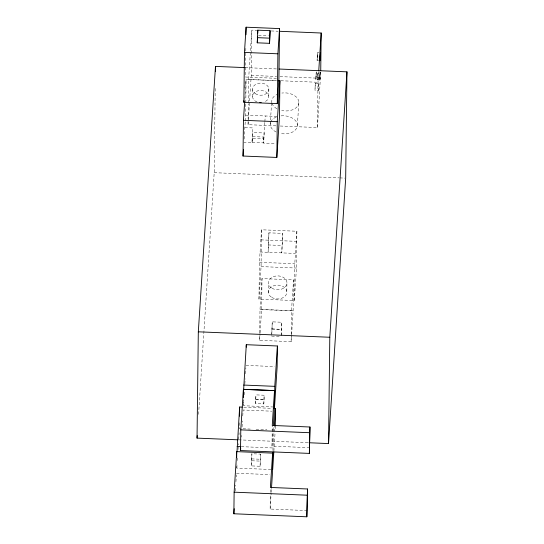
<?xml version="1.0" encoding="UTF-8"?>
<svg xmlns="http://www.w3.org/2000/svg" width="544" height="544" viewBox="0 0 544 544"><rect width="100%" height="100%" fill="white"/><g stroke="black" fill="none" stroke-linecap="round" stroke-linejoin="round"><path stroke-width="0.41" stroke-dasharray="2.72 2.04" d="M198.574 414.372L214.2 172.693L215.234 86.639M271.021 469.506L236.824 468.092L236.871 463.937M239.448 422.797L239.374 428.618L250.22 429.066M245.834 48.314L245.494 77.03L276.42 78.316M245.283 120.958L245.8 103.516M245.813 102.687L246.092 79.417L276.522 80.675M243.44 404.92L243.501 399.956M275.985 125.848L248.057 124.685L248.309 103.727M248.316 102.891L248.601 79.417L251.79 30.138L256.863 30.348M248.057 124.685L251.24 75.412L251.79 30.138M252.518 96.886L252.606 89.522M252.164 142.406L252.212 138.312L263.765 138.788L263.718 142.882L252.164 142.406L252.593 132.498L264.139 132.974L263.718 142.882M251.478 465.909L251.899 453.744L260.481 454.097L260.399 461.122L260.066 466.269L251.478 465.909L251.899 453.744M255.598 403.594L255.932 394.883L264.139 395.223L264.085 399.677L263.806 403.934L255.598 403.594L255.932 394.883M258.971 299.084L259.42 262.276L261.521 229.779L296.881 231.248L296.439 268.049L294.331 300.546L258.971 299.084L261.072 266.587L261.521 229.779M259.719 332.846L260.005 309.516L262.004 278.576L293.515 279.881L293.141 310.706L291.142 341.646L259.631 340.34L259.712 333.676M260.12 332.812L261.63 309.4L262.004 278.576M260.066 466.269L260.481 454.097M263.806 403.934L264.139 395.223M268.763 96.172L268.852 88.815M268.96 232.825L268.09 252.314L268.96 232.825L282.662 233.396L281.792 252.878L282.662 233.396M268.376 292.828L268.491 283.594M271.694 335.328L272.231 321.851L281.812 322.252L281.309 335.716M271.844 333.73L272.231 321.851M307.244 510.585L270.137 509.048L270.327 493.258M270.341 492.429L270.395 487.444M309.726 447.698L272.007 446.134L272.258 425.449M272.918 450.466L273.924 432.854M275.291 425.945L275.244 430.1L271.075 429.93M281.268 335.723L281.812 322.252M286.81 291.278L286.919 282.044M291.142 341.646L291.224 334.982M291.23 334.152L291.509 310.821L293.515 279.881M294.331 300.546L294.78 263.738L296.881 231.248M317.22 79.363L317.519 73.243L319.6 73.331L319.573 75.154L319.294 79.444L317.22 79.363L317.519 73.243M280.221 126.018L317.458 127.561L318.002 82.287L318.709 71.434M319.294 79.444L319.6 73.331M317.458 127.561L320.715 72.42M317.254 56.542C317.2 59.221 317.356 53.754 317.308 56.433M316.078 76.133L316.016 77.017L316.105 74.739L315.901 79.846L319.906 80.016L320.219 72.121L316.214 71.958L316.044 75.63M244.786 87.965L245.222 81.233M244.793 99.436L246.092 79.417M244.12 139.026L245.228 121.781M235.341 490.967L235.729 485.058M235.946 481.678L236.382 474.919M236.824 468.092L237.096 463.889M237.313 460.53L237.476 458.007M238.02 449.609L238.401 443.734M238.666 439.532L239.102 432.813M241.407 437.036L241.516 435.35M242.066 426.897L242.447 420.988M242.774 415.915L243.154 410.006L271.742 411.189M243.814 399.86L243.433 405.749L272.857 406.966M244.14 394.815L244.412 390.612M244.848 383.887L245.174 378.842M245.5 373.796L245.881 367.914M264.819 122.448L263.486 143.106L276.046 143.623M264.874 121.632L265.241 115.96M270.225 124.25L270.443 120.856M270.497 120.006L271.708 101.347M259.631 340.34L260.066 333.649M272.007 446.134L272.972 431.202M273.027 430.372L273.299 426.224M273.979 432.018L274.36 426.136M270.137 509.048L271.164 493.136M271.218 492.3L271.436 488.954M273.884 451.098L275.08 432.623M297.378 125.372L298.86 102.476A13.593 9.024 3.7 0 0 281.874 93.044M318.607 60.67L317.098 60.608L317.458 52.666L318.961 52.727M315.289 83.239L314.983 90.304L318.58 90.454L318.784 87.611L318.866 83.32L315.268 83.171L314.983 90.304M315.901 79.846L316.241 72.032M320.219 72.121L319.906 80.016M318.866 83.32L318.58 90.454M317.458 52.666L317.098 60.608M271.252 30.947L278.025 31.226M258.536 35.38L268.389 35.788M245.167 67.619L276.556 68.925M317.499 75.065L319.573 75.154M317.24 77.54L319.321 77.629M251.24 75.412L276.638 76.466M280.017 76.602L320.647 78.288M248.601 79.417L276.529 80.573M280.765 80.743L318.002 82.287M245.664 115.151L276.964 116.45M244.854 127.588L252.885 127.922L251.933 142.623L243.902 142.29M252.538 136.592L264.092 137.074M214.2 172.693L338.898 177.861M339.748 177.895L344.835 178.106M260.868 239.87L296.228 241.332M268.178 244.936L281.88 245.507M260.08 251.981L295.446 253.443M259.42 262.276L294.78 263.738M261.072 266.587L296.439 268.049M261.63 309.4L293.141 310.706M260.005 309.516L291.509 310.821M272.15 328.964L281.724 329.358M271.769 329.004L281.343 329.406M271.687 336.117L280.466 336.484M246.044 365.391L274.625 366.574M255.653 399.146L263.86 399.486M255.877 399.337L264.085 399.677M243.807 407.191L272.163 408.36M256.061 429.304L266.9 429.753M238.605 439.838L309.012 442.755M241.25 446.658L272.952 447.97M251.566 458.884L260.154 459.238M251.811 460.768L260.399 461.122M236.49 473.232L269.858 474.613M281.085 115.858A13.593 9.024 3.7 0 1 297.371 125.61A13.593 9.024 3.7 0 1 280.18 133.389M276.175 132.008A13.593 9.024 3.7 0 1 270.45 122.686M270.715 121.931A13.593 9.024 3.7 0 1 277.107 116.708M298.86 102.476A13.593 9.024 3.7 0 1 281.663 110.486M276.93 108.732A13.593 9.024 3.7 0 1 272.143 103.707M271.891 102.925A13.593 9.024 3.7 0 1 277.834 94.092M257.04 101.966A8.14 6.086 0.7 0 1 254.075 92.895A8.14 6.086 0.7 0 1 266.519 92.351A8.14 6.086 0.7 0 1 265.159 101.612M271.966 288.238A9.282 6.936 0.7 0 0 286.892 283.852A9.282 6.936 0.7 0 0 274.258 276.359A9.282 6.936 0.7 0 0 271.966 288.238M271.857 297.473A9.282 6.936 0.7 0 0 286.783 293.087A9.282 6.936 0.7 0 0 274.149 285.593A9.282 6.936 0.7 0 0 271.857 297.473M255.36 93.711A8.14 6.086 0.7 0 0 268.709 90.399A8.14 6.086 0.7 0 0 258.114 83.388A8.14 6.086 0.7 0 0 255.36 93.711"/><path stroke-width="0.82" d="M237.755 439.804L197.037 438.117L198.315 331.813L215.478 66.395L244.317 67.585M215.417 71.454L215.478 66.395M272.619 453.118L270.395 487.444L307.503 488.981L306.843 516.8L233.866 513.774L234.131 492.177L236.749 451.629L272.619 453.118L272.36 474.715L271.49 488.111M236.681 457.443L236.749 451.629M237.021 451.472L239.639 407.014L242.141 407.116M239.523 416.153L239.639 407.014M278.215 80.743L279.908 80.818L279.473 116.552L276.835 157.434L243.018 156.033L243.447 120.292L244.637 101.939M243.862 102.258L244.46 52.428L246.092 27.2L279.528 28.587L278.929 78.418L277.297 103.646L243.862 102.258L243.97 100.579M243.406 389.354L274.509 390.606L272.258 425.449L309.971 427.006L309.359 453.404L240.536 450.554L240.781 429.862L243.406 389.314L274.509 390.606L274.264 411.291L273.353 425.394M245.997 34.802L246.092 27.2M243.304 397.61L243.406 389.314M243.624 390.021L246.289 344.699L277.399 345.984L277.148 366.676L274.536 407.034L274.788 386.342L277.399 345.984M246.262 347.181L246.289 344.699M257.237 42.82L257.781 30.172L270.089 30.682L269.545 43.33L257.237 42.82L257.611 37.006M257.747 33.13L257.781 30.172M269.545 43.33L270.089 30.682M272.898 452.125L272.694 469.574L273.829 451.935M277.297 103.646L277.896 53.808L279.528 28.587M276.835 157.434L277.263 121.693L279.908 80.818M275.291 425.945L275.502 408.503L273.836 408.428M306.843 516.8L307.503 488.981M309.359 453.404L309.971 427.006M320.736 70.74L321.191 33.014L279.718 31.294M309.012 442.755L328.522 443.564L329.8 337.26L346.963 71.842L279.099 69.027M346.963 71.842L345.685 178.14L328.522 443.564M197.037 438.117L197.2 435.574M243.018 156.033L243.433 149.566M233.866 513.774L234.199 508.708M240.536 450.554L240.7 448.018M274.414 425.299L275.502 408.503M318.764 70.598L321.191 33.014M257.298 37.652L269.606 38.162M244.46 52.428L277.896 53.808M243.447 120.292L277.263 121.693M198.315 331.813L329.8 337.26M243.678 385.057L274.788 386.342M240.781 429.862L309.604 432.711M237.082 446.488L240.421 446.624M234.131 492.177L307.102 495.196M261.174 102.605A8.14 6.086 0.7 0 1 259.753 102.571M320.11 59.214L320.117 60.738L320.47 52.788L320.11 59.214"/></g></svg>
